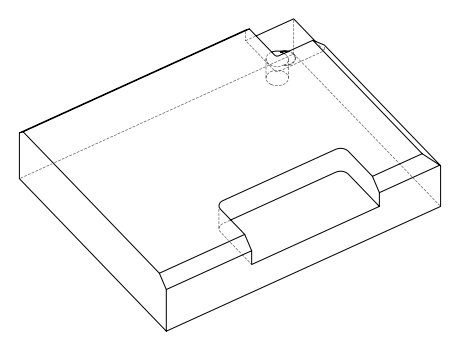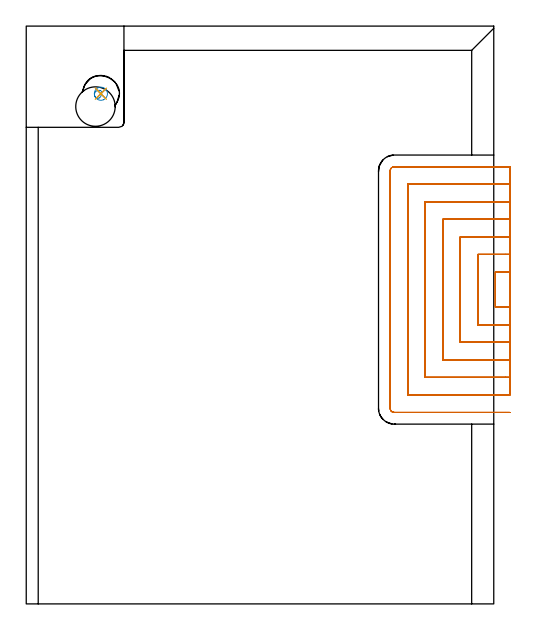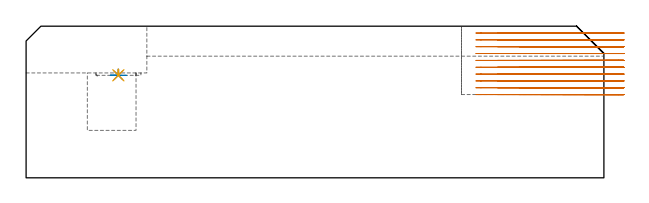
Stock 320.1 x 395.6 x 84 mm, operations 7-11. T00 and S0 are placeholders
(PLAN: 11 operations, 6 tool changes, 129 min)
(1 INDEXABLE_INSERT_DRILL_BLIND_HOLE_FROM_SOLID | STEP1POCKET | UGT0302_006 | 0.14 min | 33009 mm3)
(2 AREA_MILL | FG_CHAMFER_SURFACE | UGT0205_001 | 6.14 min | 14860 mm3)
(3 AREA_MILL_1 | FG_CHAMFER_SURFACE_1 | UGT0205_001 | 12.17 min | 35904 mm3)
(4 AREA_MILL_2 | FG_CHAMFER_SURFACE_2 | UGT0205_001 | 4.04 min | 9579 mm3)
(5 AREA_MILL_3 | FG_CHAMFER_SURFACE_3 | UGT0205_001 | 8.06 min | 11137 mm3)
(6 MILL_CORNER_NOTCH_RECTANGULAR | CORNER_NOTCH_RECTANGULAR | NXT0201_008 | Follow Part, ap 1.5, ae 75% | 47.87 min | 104014 mm3)
(7 MILL_SLOT | SLOT_PARTIAL_RECTANGULAR | NXT0201_012 | Follow Part, ap 4, ae 75% | 50.29 min | 547325 mm3)
(8 MILL_BLIND_HOLE_FROM_SOLID_MATERIAL | STEP1POCKET_1 | NXT0201_012 | Spiral | 0.19 min | 272 mm3)
(9 BORE_BLIND_HOLE | STEP1POCKET_1 | NXT0332_001 | 0.02 min | 0 mm3)
(10 BORE_BLIND_HOLE_1 | STEP1POCKET_1 | NXT0332_005 | 0.02 min | 0 mm3)
(11 BORE_BLIND_HOLE_2 | STEP1POCKET_1 | UGT0332_067 | 0.02 min | 39 mm3)
(TOOL UGT0302_006 | Indexable Insert Drill 27mm | D27 PA180 FL50 Z2)
(TOOL UGT0205_001 | Chamfer Mill 20 x 3 x 45 deg. | D20 FL50 Z2)
(TOOL NXT0201_008 | ENDMILL 6mm [2P460-0600-NA 1630] | D6 FL26 Z6)
(TOOL NXT0201_012 | ENDMILL 16mm [2P460-1600-NA 1630] | D16 FL38 Z6)
(TOOL NXT0332_001 | Bore 23mm [825-23TC06-A18] | D23)
(TOOL NXT0332_005 | Bore 24mm [825-29TC06-A20] | D24)
(TOOL UGT0332_067 | 25 mm Boring Bar Slip Fit | D25)
(OP 7 MILL_SLOT)
G17 G21 G94 G90
T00 M6
G54
G17 G0 G90 X331.1 Y227.311 S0 M3
G43 Z94. H1
Z80.21
G94 G1 X328.1 Y227.3 F250.
X327.846 F500.
X321.2
Y203.1
X327.846
X328.1
X331.1 Y203.089 F250.
Y239.313
X328.1 Y239.301
X327.846 Y239.3 F500.
X309.2
Y191.1
X327.846
X328.1 Y191.099
X331.1 Y191.087 F250.
Y251.317
X328.1 Y251.301
X327.846 Y251.3 F500.
X297.2
Y179.1
X327.846
X328.1 Y179.099
X331.1 Y179.083 F250.
Y263.322
X328.1 Y263.301
X327.846 Y263.3 F500.
X285.2
Y167.1
X327.846
X328.1 Y167.099
X331.1 Y167.078 F250.
Y275.333
X328.1 Y275.301
G2 X327.846 Y275.3 R24. F500.
G1 X273.2
Y155.1
X327.846
G2 X328.1 Y155.099 R24.
G1 X331.1 Y155.067 F250.
X331.099 Y287.366
X328.1 Y287.303
G2 X327.846 Y287.3 R12. F500.
G1 X261.2
Y143.1
X327.846
G2 X328.1 Y143.097 R12.
G1 X331.099 Y143.034 F250.
X330.846 Y299.3
X327.846
X252. F500.
G3 X249.2 Y296.5 R2.8
G1 Y133.9
G3 X252. Y131.1 R2.8
G1 X327.846
X330.846 F250.
G0 X331.1 Y227.302 Z76.42
G1 X328.1 Y227.3
X328.049 F500.
X321.2
Y203.1
X328.049
X328.1
X331.1 Y203.098 F250.
Y239.303
X328.1 Y239.3
X328.049 F500.
X309.2
Y191.1
X328.049
X328.1
X331.1 Y191.097 F250.
Y251.303
X328.1 Y251.3
X328.049 F500.
X297.2
Y179.1
X328.049
X328.1
X331.1 Y179.097 F250.
Y263.304
X328.1 Y263.3
X328.049 F500.
X285.2
Y167.1
X328.049
X328.1
X331.1 Y167.096 F250.
Y275.306
X328.1 Y275.3
X328.049 F500.
X273.2
Y155.1
X328.049
X328.1
X331.1 Y155.094 F250.
Y287.313
X328.1 Y287.3
X328.049 F500.
X261.2
Y143.1
X328.049
X328.1
X331.1 Y143.087 F250.
X331.049 Y299.3
X328.049
X252. F500.
G3 X249.2 Y296.5 R2.8
G1 Y133.9
G3 X252. Y131.1 R2.8
G1 X328.049
X331.049 F250.
G0 X331.1 Y227.3 Z72.63
G1 X328.1
X321.2 F500.
Y203.1
X328.1
X331.1 F250.
Y239.3
X328.1
X309.2 F500.
Y191.1
X328.1
X331.1 F250.
Y251.3
X328.1
X297.2 F500.
Y179.1
X328.1
X331.1 F250.
Y263.3
X328.1
X285.2 F500.
Y167.1
X328.1
X331.1 F250.
Y275.3
X328.1
X273.2 F500.
Y155.1
X328.1
X331.1 F250.
Y287.3
X328.1
X261.2 F500.
Y143.1
X328.1
X331.1 F250.
Y299.3
X328.1
X252. F500.
G3 X249.2 Y296.5 R2.8
G1 Y133.9
G3 X252. Y131.1 R2.8
G1 X328.1
X331.1 F250.
G0 Y227.3 Z68.84
G1 X328.1
X321.2 F500.
Y203.1
X328.1
X331.1 F250.
Y239.3
X328.1
X309.2 F500.
Y191.1
X328.1
X331.1 F250.
Y251.3
X328.1
X297.2 F500.
Y179.1
X328.1
X331.1 F250.
Y263.3
X328.1
X285.2 F500.
Y167.1
X328.1
X331.1 F250.
Y275.3
X328.1
X273.2 F500.
Y155.1
X328.1
X331.1 F250.
Y287.3
X328.1
X261.2 F500.
Y143.1
X328.1
X331.1 F250.
Y299.3
X328.1
X252. F500.
G3 X249.2 Y296.5 R2.8
G1 Y133.9
G3 X252. Y131.1 R2.8
G1 X328.1
X331.1 F250.
G0 Y227.3 Z65.05
G1 X328.1
X321.2 F500.
Y203.1
X328.1
X331.1 F250.
Y239.3
X328.1
X309.2 F500.
Y191.1
X328.1
X331.1 F250.
Y251.3
X328.1
X297.2 F500.
Y179.1
X328.1
X331.1 F250.
Y263.3
X328.1
X285.2 F500.
Y167.1
X328.1
X331.1 F250.
Y275.3
X328.1
X273.2 F500.
Y155.1
X328.1
X331.1 F250.
Y287.3
X328.1
X261.2 F500.
Y143.1
X328.1
X331.1 F250.
Y299.3
X328.1
X252. F500.
G3 X249.2 Y296.5 R2.8
G1 Y133.9
G3 X252. Y131.1 R2.8
G1 X328.1
X331.1 F250.
G0 Y227.3 Z61.26
G1 X328.1
X321.2 F500.
Y203.1
X328.1
X331.1 F250.
Y239.3
X328.1
X309.2 F500.
Y191.1
X328.1
X331.1 F250.
Y251.3
X328.1
X297.2 F500.
Y179.1
X328.1
X331.1 F250.
Y263.3
X328.1
X285.2 F500.
Y167.1
X328.1
X331.1 F250.
Y275.3
X328.1
X273.2 F500.
Y155.1
X328.1
X331.1 F250.
Y287.3
X328.1
X261.2 F500.
Y143.1
X328.1
X331.1 F250.
Y299.3
X328.1
X252. F500.
G3 X249.2 Y296.5 R2.8
G1 Y133.9
G3 X252. Y131.1 R2.8
G1 X328.1
X331.1 F250.
G0 Y227.3 Z57.47
G1 X328.1
X321.2 F500.
Y203.1
X328.1
X331.1 F250.
Y239.3
X328.1
X309.2 F500.
Y191.1
X328.1
X331.1 F250.
Y251.3
X328.1
X297.2 F500.
Y179.1
X328.1
X331.1 F250.
Y263.3
X328.1
X285.2 F500.
Y167.1
X328.1
X331.1 F250.
Y275.3
X328.1
X273.2 F500.
Y155.1
X328.1
X331.1 F250.
Y287.3
X328.1
X261.2 F500.
Y143.1
X328.1
X331.1 F250.
Y299.3
X328.1
X252. F500.
G3 X249.2 Y296.5 R2.8
G1 Y133.9
G3 X252. Y131.1 R2.8
G1 X328.1
X331.1 F250.
G0 Y227.3 Z53.68
G1 X328.1
X321.2 F500.
Y203.1
X328.1
X331.1 F250.
Y239.3
X328.1
X309.2 F500.
Y191.1
X328.1
X331.1 F250.
Y251.3
X328.1
X297.2 F500.
Y179.1
X328.1
X331.1 F250.
Y263.3
X328.1
X285.2 F500.
Y167.1
X328.1
X331.1 F250.
Y275.3
X328.1
X273.2 F500.
Y155.1
X328.1
X331.1 F250.
Y287.3
X328.1
X261.2 F500.
Y143.1
X328.1
X331.1 F250.
Y299.3
X328.1
X252. F500.
G3 X249.2 Y296.5 R2.8
G1 Y133.9
G3 X252. Y131.1 R2.8
G1 X328.1
X331.1 F250.
G0 Y227.3 Z49.89
G1 X328.1
X321.2 F500.
Y203.1
X328.1
X331.1 F250.
Y239.3
X328.1
X309.2 F500.
Y191.1
X328.1
X331.1 F250.
Y251.3
X328.1
X297.2 F500.
Y179.1
X328.1
X331.1 F250.
Y263.3
X328.1
X285.2 F500.
Y167.1
X328.1
X331.1 F250.
Y275.3
X328.1
X273.2 F500.
Y155.1
X328.1
X331.1 F250.
Y287.3
X328.1
X261.2 F500.
Y143.1
X328.1
X331.1 F250.
Y299.3
X328.1
X252. F500.
G3 X249.2 Y296.5 R2.8
G1 Y133.9
G3 X252. Y131.1 R2.8
G1 X328.1
X331.1 F250.
G0 Y227.3 Z46.1
G1 X328.1
X321.2 F500.
Y203.1
X328.1
X331.1 F250.
Y239.3
X328.1
X309.2 F500.
Y191.1
X328.1
X331.1 F250.
Y251.3
X328.1
X297.2 F500.
Y179.1
X328.1
X331.1 F250.
Y263.3
X328.1
X285.2 F500.
Y167.1
X328.1
X331.1 F250.
Y275.3
X328.1
X273.2 F500.
Y155.1
X328.1
X331.1 F250.
Y287.3
X328.1
X261.2 F500.
Y143.1
X328.1
X331.1 F250.
Y299.3
X328.1
X252. F500.
G3 X249.2 Y296.5 R2.8
G1 Y133.9
G3 X252. Y131.1 R2.8
G1 X328.1
X331.1 F250.
G0 Z94.
M5
M2
(OP 8 MILL_BLIND_HOLE_FROM_SOLID_MATERIAL)
G17 G21 G94 G90
T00 M6
G54
G17 G0 G90 X51.1 Y349.3 S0 M3
G43 Z94. H1
Z56.8
G94 G3 X51.828 Y350.187 R0.743 F250.
X50.661 Y351.507 R1.749
X47.522 Y350.715 R3.02
X46.943 Y347.578 R2.931
X52.822 Y345.143 R4.5
X46.943 Y347.578 R-4.5
X49.882 Y346.36 R2.25
X51.1 Y349.3 R2.25
G0 Z94.
M5
M2
(OP 9 BORE_BLIND_HOLE)
G17 G21 G94 G90
T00 M6
G54
G17 G0 G90 X51.1 Y349.3 S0 M3
G43 Z94. H1
G94 G85 G98 Z56.8 F250. R60.1
G80
M5
M2
(OP 10 BORE_BLIND_HOLE_1)
G17 G21 G94 G90
T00 M6
G54
G17 G0 G90 X51.1 Y349.3 S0 M3
G43 Z94. H1
G94 G85 G98 Z56.8 F250. R60.1
G80
M5
M2
(OP 11 BORE_BLIND_HOLE_2)
G17 G21 G94 G90
T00 M6
G54
G17 G0 G90 X51.1 Y349.3 S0 M3
G43 Z94. H0
G94 G85 G98 Z56.8 F250. R60.1
G80
M5
M2
